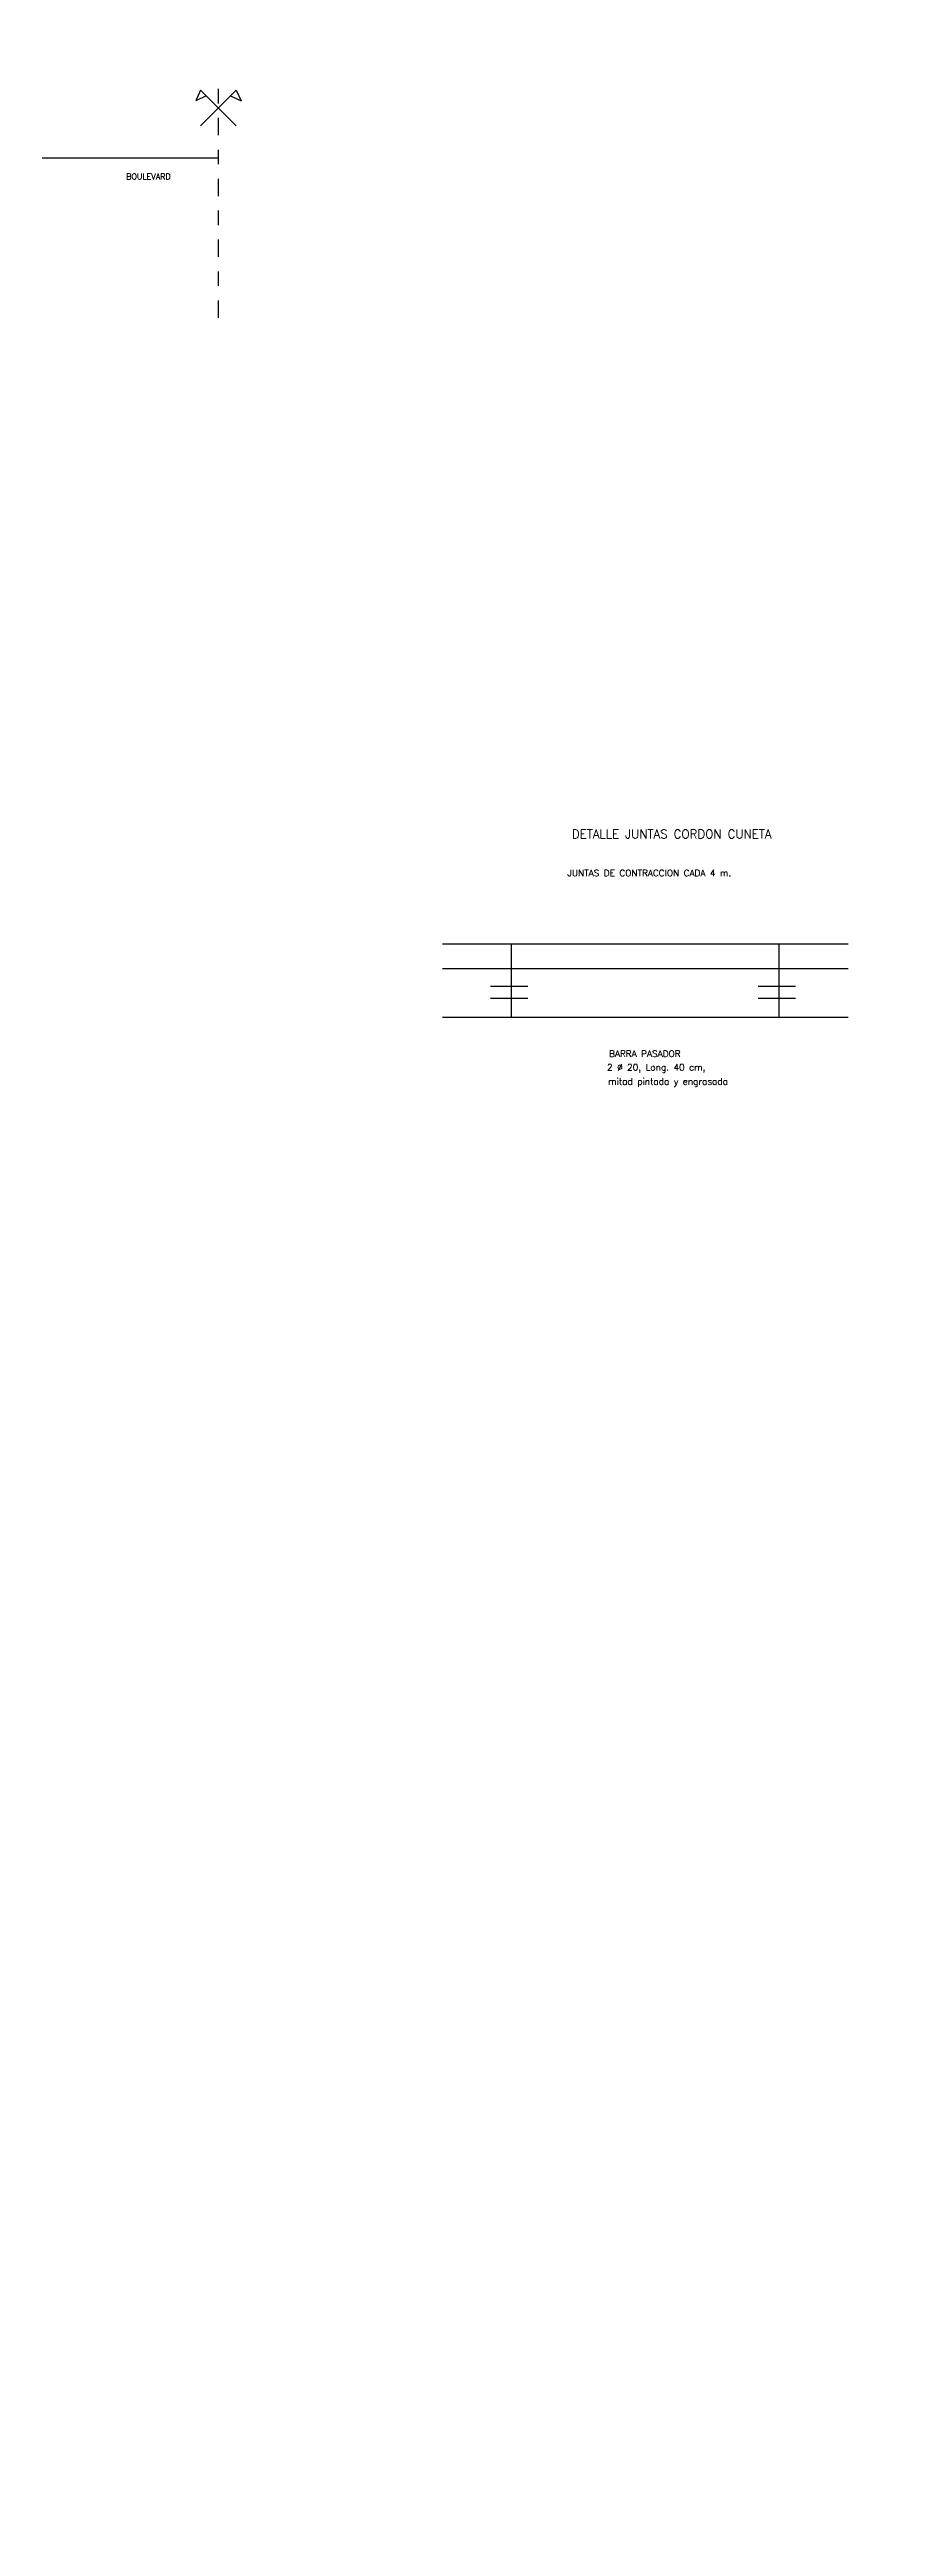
# Model space of a CAD drawing. Header units: metres. Extents: x 2615496 to 2632651, y 4927671 to 4929056.
# Drawn here: x 2629395.14 to 2629401.01, y 4928241.45 to 4928258.54 of the extents above; entities that cross this region are included whole.
import ezdxf
from ezdxf.enums import TextEntityAlignment as Align

# ---------------------------------------------------------------- set-up
doc = ezdxf.new("R2010")
doc.units = ezdxf.units.M
doc.header["$MEASUREMENT"] = 0
doc.linetypes.add('CENTRO2', pattern=[0.9, 0.6, -0.1, 0.1, -0.1])
for name, color, linetype in [('Detalle Separacion', 160, 'Continuous'), ('Detalle Texto', 51, 'Continuous'), ('Vereda', 3, 'Continuous')]:
    doc.layers.add(name, color=color, linetype=linetype)
doc.styles.add('ROMANS', font='romans.shx', dxfattribs={"width": 0.75})
doc.styles.get("Standard").update_dxf_attribs({"font": 'CALIBRI.TTF'})

msp = doc.modelspace()

# ---------------------------------------------------------------- linework, layer by layer
at = {"layer": 'Detalle Separacion'}
for p, q in [((2629394.80883, 4928257.79001), (2629396.30883, 4928257.79001)), ((2629397.85432, 4928252.36549), (2629400.65493, 4928252.36549)), ((2629398.32757, 4928252.36584), (2629398.32757, 4928251.85924)), ((2629400.17519, 4928252.36584), (2629400.17519, 4928251.85924)), ((2629397.85432, 4928252.19674), (2629400.65493, 4928252.19674)), ((2629398.18495, 4928252.07436), (2629398.44427, 4928252.07436)), ((2629400.03257, 4928252.07436), (2629400.29188, 4928252.07436)), ((2629398.18495, 4928251.99016), (2629398.44427, 4928251.99016)), ((2629400.03257, 4928251.99016), (2629400.29188, 4928251.99016)), ((2629397.85432, 4928251.85924), (2629400.65493, 4928251.85924))]:
    msp.add_line(p, q, dxfattribs=at)
at = {"layer": 'Detalle Texto'}
for p, q in [((2629396.18429, 4928258.25574), (2629396.15056, 4928258.18341)), ((2629396.2229, 4928258.21714), (2629396.15056, 4928258.18341)), ((2629396.18429, 4928258.25574), (2629396.42973, 4928258.01031)), ((2629396.42973, 4928258.25574), (2629396.18429, 4928258.01031)), ((2629396.39112, 4928258.21714), (2629396.46346, 4928258.18341)), ((2629396.42973, 4928258.25574), (2629396.46346, 4928258.18341))]:
    msp.add_line(p, q, dxfattribs=at)
at = {"layer": 'Detalle Texto', "linetype": 'CENTRO2', "ltscale": 0.2}
msp.add_line((2629396.30883, 4928256.68491), (2629396.30883, 4928258.3264), dxfattribs=at)
at = {"layer": 'Vereda'}
msp.add_circle((2629366.20785, 4928258.29854), 68.12023, dxfattribs=at)

# ---------------------------------------------------------------- texts
at = {"layer": 'Detalle Texto', "style": 'ROMANS'}
for s, height, p in [('DETALLE JUNTAS CORDON CUNETA', 0.06, (2629398.74727, 4928253.09383)), ('JUNTAS DE CONTRACCION CADA 4 m.', 0.045, (2629398.71655, 4928252.83221))]:
    msp.add_text(s, height=height, dxfattribs=at).set_placement(p)
for s, p in [('BARRA PASADOR', (2629399.0039, 4928251.60803)), (' 2 %%C 20, Long. 40 cm,', (2629398.95896, 4928251.51433)), ('mitad pintada y engrasada', (2629398.99804, 4928251.41672))]:
    msp.add_text(s, height=0.045, dxfattribs=at).set_placement(p, align=Align.MIDDLE_LEFT)
at = {"layer": 'Detalle Texto', "insert": (2629395.97754, 4928257.68021), "char_height": 0.04, "attachment_point": 3}
msp.add_mtext_dynamic_manual_height_columns('{\\Fromans|c0;BOULEVARD}', width=0.8584807, gutter_width=12.5, heights=[0], dxfattribs=at)

doc.saveas('drawing.dxf')
